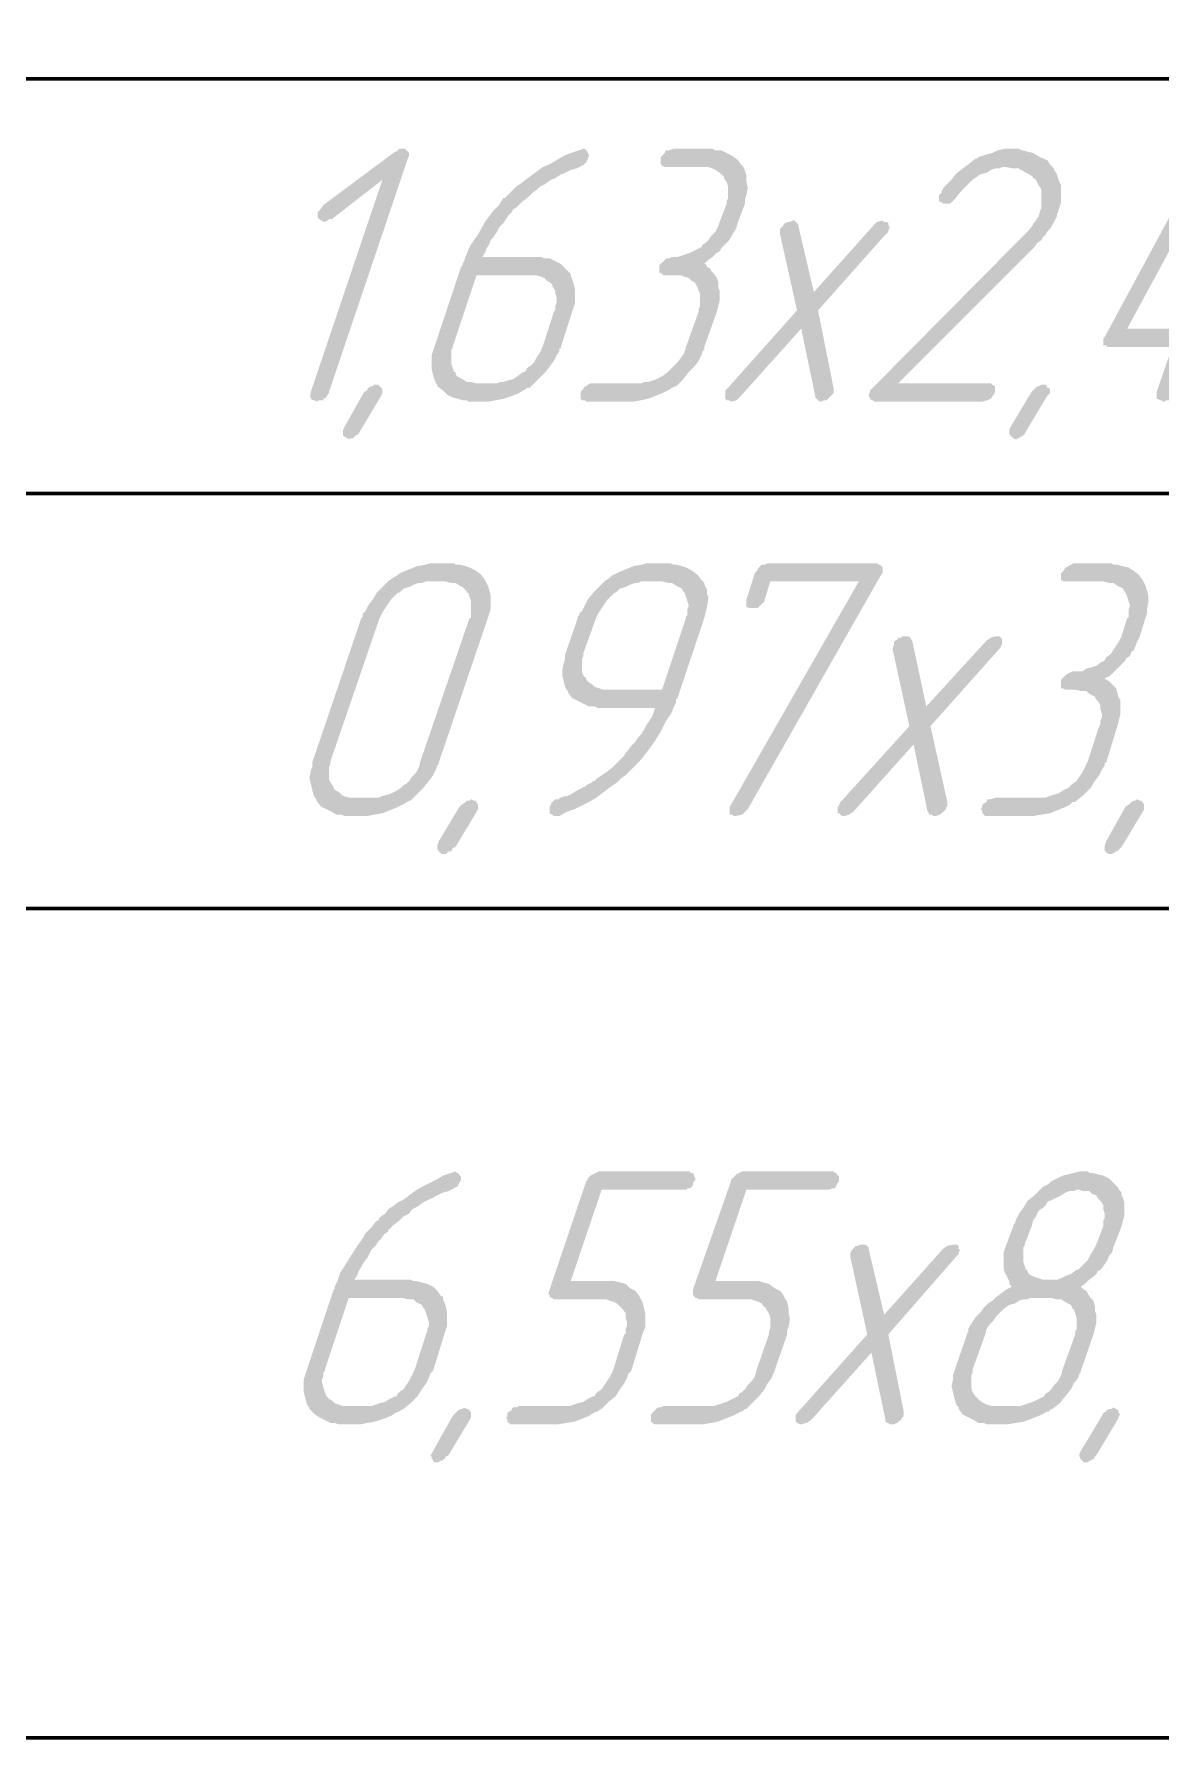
# Paper-space layout 'Layout1' of a CAD drawing. Extents: x -1 to 840, y -1 to 593.
# Drawn here: x 473.48 to 493.85, y 104.5 to 135.3 of the extents above; entities that cross this region are included whole.
import ezdxf

# ---------------------------------------------------------------- set-up
doc = ezdxf.new("R2010")
doc.units = 0
doc.header["$MEASUREMENT"] = 0
doc.layers.add('PDF _Геометрия', color=7, linetype='CONTINUOUS')
doc.layers.add('PDF _Сплошная заливка', color=7, linetype='CONTINUOUS')

psp = doc.layouts.get("Layout1")

# ---------------------------------------------------------------- hatches: boundary and pattern name
at = {"layer": 'PDF _Сплошная заливка', "transparency": 33554559}
for points in [[(480.181, 133.23), (480.206, 133.205), (480.232, 133.179), (480.232, 133.179), (480.257, 133.154), (480.257, 133.103), (480.232, 133.053), (478.809, 128.836), (478.809, 128.811), (478.784, 128.785), (478.758, 128.735), (478.707, 128.709), (478.707, 128.684), (478.682, 128.684), (478.631, 128.684), (478.58, 128.658), (478.58, 128.658), (478.555, 128.684), (478.529, 128.684), (478.479, 128.709), (478.479, 128.709), (478.479, 128.735), (478.453, 128.76), (478.479, 128.785), (478.479, 128.836), (479.774, 132.671), (478.86, 131.96), (478.834, 131.96), (478.809, 131.96), (478.784, 131.935), (478.733, 131.909), (478.707, 131.909), (478.682, 131.935), (478.657, 131.935), (478.631, 131.96), (478.606, 131.986), (478.606, 132.011), (478.606, 132.037), (478.606, 132.087), (478.606, 132.087), (478.631, 132.113), (478.657, 132.138), (478.707, 132.214), (480.003, 133.179), (480.028, 133.179), (480.054, 133.205), (480.079, 133.23), (480.13, 133.23), (480.155, 133.23)], [(485.744, 133.23), (485.795, 133.205), (485.897, 133.205), (485.999, 133.154), (486.1, 133.103), (486.202, 133.027), (486.252, 132.951), (486.278, 132.926), (486.303, 132.9), (486.329, 132.824), (486.354, 132.748), (486.354, 132.646), (486.38, 132.519), (486.354, 132.392), (486.329, 132.316), (486.329, 132.24), (486.202, 131.909), (486.176, 131.808), (486.151, 131.757), (486.1, 131.681), (486.1, 131.681), (486.1, 131.681), (486.075, 131.63), (486.024, 131.554), (485.973, 131.503), (485.973, 131.503), (485.948, 131.478), (485.897, 131.427), (485.871, 131.376), (485.821, 131.351), (485.744, 131.275), (485.668, 131.224), (485.592, 131.148), (485.592, 131.148), (485.617, 131.148), (485.643, 131.097), (485.694, 131.071), (485.719, 131.02), (485.77, 130.97), (485.821, 130.894), (485.846, 130.817), (485.846, 130.792), (485.846, 130.767), (485.846, 130.716), (485.871, 130.665), (485.871, 130.563), (485.871, 130.487), (485.846, 130.386), (485.821, 130.284), (485.592, 129.649), (485.592, 129.624), (485.592, 129.624), (485.592, 129.598), (485.567, 129.573), (485.541, 129.497), (485.49, 129.395), (485.414, 129.293), (485.313, 129.192), (485.211, 129.065), (485.084, 128.938), (485.058, 128.938), (485.058, 128.938), (485.033, 128.912), (485.008, 128.912), (484.982, 128.887), (484.931, 128.861), (484.83, 128.811), (484.703, 128.76), (484.576, 128.709), (484.449, 128.684), (484.296, 128.658), (483.458, 128.658), (483.433, 128.684), (483.382, 128.684), (483.356, 128.709), (483.356, 128.709), (483.356, 128.735), (483.356, 128.785), (483.356, 128.836), (483.356, 128.836), (483.382, 128.861), (483.407, 128.887), (483.433, 128.938), (483.458, 128.938), (483.483, 128.963), (483.534, 128.988), (483.585, 128.988), (484.449, 128.988), (484.5, 129.014), (484.576, 129.014), (484.652, 129.039), (484.728, 129.065), (484.83, 129.116), (484.931, 129.192), (484.931, 129.192), (484.957, 129.217), (485.008, 129.268), (485.058, 129.319), (485.109, 129.369), (485.186, 129.471), (485.236, 129.547), (485.262, 129.649), (485.49, 130.284), (485.49, 130.309), (485.49, 130.335), (485.516, 130.386), (485.516, 130.462), (485.516, 130.538), (485.516, 130.614), (485.49, 130.665), (485.465, 130.741), (485.44, 130.767), (485.44, 130.792), (485.414, 130.817), (485.363, 130.843), (485.313, 130.894), (485.236, 130.919), (485.16, 130.944), (485.058, 130.944), (484.881, 130.944), (484.855, 130.944), (484.83, 130.97), (484.779, 130.995), (484.779, 130.995), (484.779, 131.02), (484.779, 131.071), (484.779, 131.097), (484.779, 131.122), (484.804, 131.148), (484.83, 131.173), (484.855, 131.198), (484.881, 131.224), (484.906, 131.249), (484.957, 131.249), (485.008, 131.275), (485.058, 131.275), (485.109, 131.275), (485.186, 131.3), (485.262, 131.325), (485.338, 131.351), (485.44, 131.401), (485.541, 131.452), (485.541, 131.452), (485.567, 131.503), (485.617, 131.528), (485.668, 131.579), (485.719, 131.656), (485.795, 131.732), (485.846, 131.833), (485.871, 131.909), (485.999, 132.24), (485.999, 132.265), (485.999, 132.29), (486.024, 132.341), (486.024, 132.418), (486.024, 132.468), (486.024, 132.545), (485.999, 132.621), (485.948, 132.697), (485.948, 132.722), (485.948, 132.722), (485.897, 132.773), (485.871, 132.798), (485.795, 132.849), (485.744, 132.875), (485.668, 132.9), (485.567, 132.9), (484.906, 132.9), (484.881, 132.9), (484.83, 132.926), (484.804, 132.951), (484.804, 132.951), (484.804, 132.976), (484.804, 133.027), (484.804, 133.053), (484.804, 133.078), (484.804, 133.078), (484.855, 133.129), (484.881, 133.154), (484.881, 133.179), (484.906, 133.205), (484.957, 133.205), (485.033, 133.23), (485.719, 133.23)], [(491.232, 133.23), (491.283, 133.23), (491.333, 133.205), (491.435, 133.179), (491.537, 133.154), (491.664, 133.078), (491.791, 133.027), (491.841, 132.951), (491.892, 132.9), (491.892, 132.9), (491.892, 132.9), (491.918, 132.875), (491.918, 132.849), (491.969, 132.773), (491.994, 132.671), (492.045, 132.57), (492.045, 132.418), (492.045, 132.341), (492.045, 132.265), (492.019, 132.189), (491.994, 132.113), (491.994, 132.087), (491.994, 132.087), (491.969, 132.062), (491.969, 132.011), (491.943, 131.96), (491.918, 131.909), (491.841, 131.783), (491.841, 131.783), (491.816, 131.757), (491.791, 131.732), (491.765, 131.681), (491.715, 131.63), (491.689, 131.579), (491.613, 131.528), (491.562, 131.452), (489.098, 128.988), (490.749, 128.988), (490.775, 128.988), (490.8, 128.963), (490.851, 128.938), (490.851, 128.938), (490.851, 128.912), (490.851, 128.861), (490.851, 128.836), (490.851, 128.836), (490.825, 128.785), (490.8, 128.76), (490.775, 128.709), (490.749, 128.709), (490.724, 128.684), (490.698, 128.684), (490.622, 128.658), (488.666, 128.658), (488.641, 128.684), (488.615, 128.684), (488.59, 128.709), (488.59, 128.735), (488.564, 128.76), (488.564, 128.785), (488.59, 128.836), (488.59, 128.836), (488.59, 128.861), (488.641, 128.912), (491.333, 131.63), (491.46, 131.757), (491.537, 131.859), (491.537, 131.884), (491.562, 131.884), (491.562, 131.909), (491.588, 131.935), (491.638, 132.011), (491.664, 132.113), (491.664, 132.113), (491.664, 132.113), (491.689, 132.164), (491.689, 132.214), (491.689, 132.29), (491.689, 132.392), (491.689, 132.494), (491.638, 132.57), (491.613, 132.621), (491.588, 132.671), (491.588, 132.671), (491.562, 132.697), (491.537, 132.697), (491.537, 132.722), (491.46, 132.773), (491.359, 132.824), (491.359, 132.824), (491.333, 132.849), (491.308, 132.849), (491.283, 132.875), (491.232, 132.875), (491.181, 132.875), (491.054, 132.9), (491.029, 132.9), (490.978, 132.9), (490.927, 132.875), (490.851, 132.875), (490.775, 132.849), (490.698, 132.798), (490.597, 132.773), (490.597, 132.773), (490.546, 132.748), (490.52, 132.722), (490.444, 132.671), (490.393, 132.621), (490.317, 132.545), (490.216, 132.443), (490.139, 132.341), (490.139, 132.341), (490.114, 132.316), (490.089, 132.29), (490.063, 132.265), (490.063, 132.265), (490.038, 132.24), (490.012, 132.24), (489.962, 132.24), (489.962, 132.24), (489.911, 132.24), (489.885, 132.265), (489.86, 132.265), (489.835, 132.29), (489.835, 132.316), (489.835, 132.341), (489.835, 132.392), (489.885, 132.443), (489.885, 132.468), (489.885, 132.468), (489.911, 132.494), (489.911, 132.519), (489.987, 132.595), (490.063, 132.671), (490.139, 132.773), (490.266, 132.875), (490.368, 132.951), (490.495, 133.053), (490.52, 133.053), (490.52, 133.053), (490.546, 133.078), (490.622, 133.103), (490.698, 133.129), (490.8, 133.154), (490.902, 133.205), (491.029, 133.23), (491.156, 133.23), (491.206, 133.23)], [(494.814, 133.23), (494.865, 133.205), (494.89, 133.179), (494.89, 133.179), (494.89, 133.154), (494.915, 133.103), (494.89, 133.053), (494.89, 133.027), (493.239, 129.979), (494.179, 129.979), (494.458, 130.792), (494.458, 130.792), (494.458, 130.817), (494.484, 130.843), (494.534, 130.894), (494.534, 130.894), (494.56, 130.919), (494.611, 130.944), (494.662, 130.944), (494.687, 130.944), (494.712, 130.944), (494.738, 130.919), (494.763, 130.894), (494.763, 130.894), (494.788, 130.868), (494.788, 130.843), (494.788, 130.792), (494.484, 129.979), (494.992, 129.979), (495.017, 129.979), (495.068, 129.954), (495.093, 129.928), (495.093, 129.903), (495.093, 129.878), (495.093, 129.852), (495.093, 129.801), (495.093, 129.801), (495.068, 129.776), (495.068, 129.725), (495.017, 129.7), (494.992, 129.674), (494.966, 129.674), (494.941, 129.649), (494.89, 129.649), (494.382, 129.649), (494.103, 128.836), (494.103, 128.811), (494.103, 128.785), (494.077, 128.735), (494.026, 128.709), (494.001, 128.684), (493.976, 128.684), (493.95, 128.684), (493.899, 128.658), (493.874, 128.658), (493.874, 128.684), (493.823, 128.684), (493.798, 128.709), (493.772, 128.709), (493.772, 128.735), (493.772, 128.76), (493.772, 128.785), (493.772, 128.836), (494.052, 129.649), (492.909, 129.649), (492.883, 129.649), (492.858, 129.674), (492.807, 129.674), (492.807, 129.7), (492.807, 129.725), (492.807, 129.75), (492.807, 129.801), (492.832, 129.827), (494.585, 133.078), (494.585, 133.103), (494.611, 133.129), (494.636, 133.154), (494.662, 133.205), (494.788, 133.23)], [(488.844, 131.909), (488.895, 131.909), (488.92, 131.884), (488.92, 131.884), (488.92, 131.859), (488.945, 131.808), (488.92, 131.757), (488.92, 131.757), (488.92, 131.732), (488.895, 131.706), (488.869, 131.681), (487.65, 130.309), (487.929, 128.912), (487.929, 128.912), (487.929, 128.887), (487.929, 128.861), (487.929, 128.811), (487.929, 128.811), (487.904, 128.785), (487.878, 128.76), (487.828, 128.709), (487.828, 128.709), (487.802, 128.684), (487.751, 128.684), (487.701, 128.658), (487.675, 128.658), (487.65, 128.684), (487.624, 128.709), (487.599, 128.735), (487.599, 128.76), (487.345, 129.979), (486.252, 128.76), (486.176, 128.684), (486.075, 128.658), (486.075, 128.658), (486.049, 128.684), (485.999, 128.684), (485.973, 128.709), (485.973, 128.709), (485.973, 128.735), (485.973, 128.785), (485.973, 128.836), (485.973, 128.836), (485.973, 128.861), (485.999, 128.887), (486.024, 128.912), (487.269, 130.309), (486.964, 131.681), (486.964, 131.783), (486.964, 131.783), (486.989, 131.808), (487.015, 131.833), (487.04, 131.884), (487.065, 131.884), (487.091, 131.909), (487.142, 131.909), (487.192, 131.935), (487.218, 131.935), (487.243, 131.909), (487.269, 131.884), (487.294, 131.859), (487.294, 131.833), (487.574, 130.639), (488.641, 131.833), (488.717, 131.909), (488.818, 131.935), (488.818, 131.935)], [(479.698, 128.963), (479.723, 128.938), (479.749, 128.912), (479.749, 128.912), (479.774, 128.887), (479.774, 128.836), (479.774, 128.811), (479.774, 128.811), (479.749, 128.76), (479.368, 128.125), (479.342, 128.074), (479.292, 128.049), (479.266, 128.023), (479.266, 128.023), (479.241, 127.998), (479.19, 127.998), (479.165, 127.973), (479.165, 127.973), (479.139, 127.998), (479.088, 128.023), (479.088, 128.023), (479.063, 128.049), (479.063, 128.074), (479.063, 128.099), (479.063, 128.125), (479.063, 128.15), (479.088, 128.201), (479.444, 128.836), (479.495, 128.861), (479.52, 128.912), (479.546, 128.912), (479.546, 128.938), (479.596, 128.938), (479.622, 128.963), (479.647, 128.963), (479.673, 128.963)], [(491.765, 128.963), (491.791, 128.938), (491.791, 128.912), (491.816, 128.912), (491.841, 128.887), (491.841, 128.836), (491.841, 128.811), (491.841, 128.811), (491.791, 128.76), (491.41, 128.125), (491.384, 128.074), (491.359, 128.049), (491.333, 128.023), (491.308, 128.023), (491.283, 127.998), (491.257, 127.998), (491.232, 127.973), (491.232, 127.973), (491.181, 127.998), (491.156, 128.023), (491.13, 128.023), (491.13, 128.049), (491.105, 128.074), (491.105, 128.099), (491.105, 128.125), (491.105, 128.15), (491.13, 128.201), (491.511, 128.836), (491.537, 128.861), (491.588, 128.912), (491.588, 128.912), (491.613, 128.938), (491.638, 128.938), (491.689, 128.963), (491.715, 128.963), (491.715, 128.963)], [(488.742, 125.712), (488.768, 125.712), (488.793, 125.687), (488.793, 125.687), (488.818, 125.661), (488.818, 125.61), (488.818, 125.559), (488.793, 125.534), (486.38, 121.292), (486.38, 121.292), (486.354, 121.267), (486.329, 121.241), (486.278, 121.191), (486.151, 121.165), (486.151, 121.165), (486.125, 121.165), (486.1, 121.191), (486.049, 121.191), (486.049, 121.216), (486.049, 121.241), (486.049, 121.267), (486.049, 121.318), (486.075, 121.368), (488.386, 125.407), (486.786, 125.407), (486.684, 125.077), (486.684, 125.051), (486.659, 125.026), (486.634, 125.001), (486.583, 124.95), (486.583, 124.95), (486.557, 124.925), (486.507, 124.925), (486.456, 124.925), (486.456, 124.925), (486.43, 124.925), (486.405, 124.925), (486.354, 124.95), (486.354, 124.95), (486.354, 124.975), (486.354, 125.026), (486.354, 125.077), (486.507, 125.559), (486.507, 125.559), (486.532, 125.585), (486.557, 125.61), (486.557, 125.636), (486.583, 125.661), (486.634, 125.712), (486.684, 125.712), (486.735, 125.737), (488.717, 125.737)], [(492.985, 125.712), (493.061, 125.712), (493.137, 125.687), (493.264, 125.661), (493.34, 125.61), (493.442, 125.534), (493.518, 125.433), (493.518, 125.433), (493.544, 125.382), (493.569, 125.331), (493.594, 125.255), (493.62, 125.153), (493.62, 125.026), (493.594, 124.899), (493.594, 124.823), (493.569, 124.747), (493.467, 124.417), (493.417, 124.315), (493.391, 124.239), (493.366, 124.188), (493.366, 124.188), (493.366, 124.163), (493.315, 124.137), (493.29, 124.061), (493.213, 124.01), (493.213, 123.985), (493.188, 123.959), (493.163, 123.934), (493.112, 123.883), (493.061, 123.832), (493.01, 123.781), (492.934, 123.705), (492.832, 123.655), (492.832, 123.655), (492.858, 123.629), (492.909, 123.604), (492.934, 123.578), (492.985, 123.528), (493.036, 123.477), (493.061, 123.4), (493.086, 123.299), (493.086, 123.299), (493.112, 123.274), (493.112, 123.223), (493.112, 123.147), (493.112, 123.07), (493.112, 122.994), (493.086, 122.893), (493.061, 122.791), (492.858, 122.13), (492.858, 122.13), (492.832, 122.13), (492.832, 122.105), (492.832, 122.08), (492.781, 122.004), (492.731, 121.902), (492.654, 121.8), (492.578, 121.673), (492.451, 121.546), (492.324, 121.445), (492.324, 121.445), (492.324, 121.445), (492.299, 121.419), (492.248, 121.419), (492.223, 121.394), (492.197, 121.368), (492.096, 121.318), (491.969, 121.267), (491.841, 121.216), (491.689, 121.191), (491.537, 121.165), (490.698, 121.165), (490.673, 121.165), (490.648, 121.191), (490.622, 121.216), (490.622, 121.216), (490.622, 121.241), (490.597, 121.292), (490.622, 121.343), (490.622, 121.343), (490.622, 121.368), (490.648, 121.394), (490.698, 121.419), (490.698, 121.445), (490.724, 121.47), (490.775, 121.47), (490.851, 121.496), (491.689, 121.496), (491.765, 121.496), (491.816, 121.521), (491.892, 121.546), (491.994, 121.572), (492.07, 121.623), (492.172, 121.673), (492.197, 121.699), (492.223, 121.724), (492.248, 121.749), (492.324, 121.8), (492.375, 121.877), (492.426, 121.953), (492.477, 122.054), (492.527, 122.156), (492.731, 122.791), (492.756, 122.816), (492.756, 122.842), (492.756, 122.893), (492.781, 122.943), (492.781, 123.019), (492.756, 123.096), (492.756, 123.172), (492.705, 123.248), (492.705, 123.248), (492.68, 123.274), (492.654, 123.324), (492.604, 123.35), (492.553, 123.375), (492.502, 123.426), (492.4, 123.426), (492.299, 123.451), (492.146, 123.451), (492.121, 123.451), (492.07, 123.477), (492.045, 123.477), (492.045, 123.502), (492.045, 123.528), (492.045, 123.553), (492.045, 123.604), (492.045, 123.604), (492.045, 123.629), (492.07, 123.655), (492.121, 123.705), (492.121, 123.705), (492.146, 123.731), (492.197, 123.756), (492.248, 123.781), (492.299, 123.781), (492.375, 123.781), (492.426, 123.781), (492.502, 123.832), (492.604, 123.858), (492.68, 123.883), (492.781, 123.959), (492.807, 123.959), (492.832, 123.985), (492.858, 124.036), (492.934, 124.086), (492.985, 124.163), (493.036, 124.239), (493.086, 124.315), (493.137, 124.417), (493.239, 124.747), (493.264, 124.747), (493.264, 124.798), (493.264, 124.848), (493.264, 124.899), (493.29, 124.975), (493.264, 125.051), (493.239, 125.128), (493.213, 125.204), (493.213, 125.204), (493.188, 125.229), (493.163, 125.28), (493.112, 125.306), (493.061, 125.331), (492.985, 125.382), (492.909, 125.382), (492.807, 125.407), (492.146, 125.407), (492.121, 125.407), (492.096, 125.407), (492.045, 125.433), (492.045, 125.458), (492.045, 125.483), (492.045, 125.509), (492.045, 125.559), (492.045, 125.559), (492.07, 125.585), (492.096, 125.61), (492.121, 125.661), (492.146, 125.661), (492.172, 125.687), (492.223, 125.712), (492.273, 125.737), (492.959, 125.737)], [(490.902, 124.417), (490.927, 124.417), (490.952, 124.391), (490.978, 124.366), (490.978, 124.34), (490.978, 124.315), (490.978, 124.264), (490.978, 124.264), (490.952, 124.239), (490.952, 124.213), (490.927, 124.188), (489.682, 122.791), (489.987, 121.419), (489.987, 121.394), (489.987, 121.394), (489.987, 121.343), (489.962, 121.318), (489.962, 121.318), (489.962, 121.292), (489.911, 121.241), (489.885, 121.216), (489.86, 121.191), (489.835, 121.191), (489.784, 121.165), (489.733, 121.165), (489.733, 121.165), (489.707, 121.191), (489.657, 121.191), (489.657, 121.216), (489.631, 121.241), (489.377, 122.461), (488.285, 121.241), (488.209, 121.191), (488.132, 121.165), (488.107, 121.165), (488.082, 121.165), (488.056, 121.191), (488.031, 121.216), (488.005, 121.216), (488.005, 121.241), (488.005, 121.267), (488.005, 121.318), (488.005, 121.343), (488.031, 121.343), (488.031, 121.368), (488.056, 121.419), (489.301, 122.791), (488.996, 124.188), (489.022, 124.264), (489.022, 124.289), (489.022, 124.315), (489.047, 124.34), (489.098, 124.366), (489.098, 124.391), (489.149, 124.391), (489.174, 124.417), (489.25, 124.417), (489.25, 124.417), (489.276, 124.417), (489.326, 124.391), (489.326, 124.366), (489.352, 124.34), (489.606, 123.147), (490.698, 124.34), (490.775, 124.391), (490.851, 124.417), (490.876, 124.417)], [(481.426, 121.445), (481.451, 121.445), (481.476, 121.419), (481.476, 121.419), (481.502, 121.368), (481.502, 121.343), (481.502, 121.318), (481.502, 121.292), (481.476, 121.241), (481.095, 120.607), (481.044, 120.581), (481.019, 120.53), (480.994, 120.53), (480.968, 120.53), (480.943, 120.505), (480.918, 120.479), (480.892, 120.479), (480.892, 120.479), (480.841, 120.479), (480.816, 120.505), (480.791, 120.53), (480.791, 120.53), (480.765, 120.581), (480.765, 120.607), (480.765, 120.632), (480.765, 120.632), (480.791, 120.708), (481.172, 121.343), (481.197, 121.368), (481.248, 121.394), (481.273, 121.419), (481.273, 121.419), (481.299, 121.445), (481.349, 121.445), (481.375, 121.47), (481.375, 121.47)], [(493.467, 121.445), (493.493, 121.445), (493.518, 121.419), (493.518, 121.419), (493.544, 121.368), (493.544, 121.343), (493.544, 121.318), (493.544, 121.292), (493.518, 121.241), (493.137, 120.607), (493.112, 120.581), (493.061, 120.53), (493.036, 120.53), (493.036, 120.53), (493.01, 120.505), (492.959, 120.479), (492.934, 120.479), (492.934, 120.479), (492.909, 120.479), (492.858, 120.505), (492.858, 120.53), (492.832, 120.53), (492.832, 120.581), (492.832, 120.607), (492.832, 120.632), (492.832, 120.632), (492.858, 120.708), (493.213, 121.343), (493.264, 121.368), (493.29, 121.394), (493.315, 121.419), (493.315, 121.419), (493.366, 121.445), (493.391, 121.445), (493.417, 121.47), (493.417, 121.47)], [(485.338, 114.714), (485.389, 114.714), (485.414, 114.663), (485.414, 114.663), (485.414, 114.638), (485.44, 114.612), (485.414, 114.561), (485.414, 114.561), (485.389, 114.536), (485.389, 114.485), (485.338, 114.434), (485.338, 114.434), (485.287, 114.434), (485.262, 114.409), (485.211, 114.409), (483.737, 114.409), (483.178, 112.758), (483.864, 112.758), (483.915, 112.758), (483.966, 112.758), (484.068, 112.733), (484.169, 112.707), (484.246, 112.631), (484.347, 112.58), (484.423, 112.479), (484.423, 112.453), (484.449, 112.428), (484.474, 112.377), (484.5, 112.275), (484.525, 112.174), (484.525, 112.072), (484.525, 111.92), (484.5, 111.869), (484.474, 111.793), (484.271, 111.132), (484.271, 111.132), (484.246, 111.107), (484.246, 111.107), (484.22, 111.081), (484.195, 111.005), (484.144, 110.904), (484.068, 110.802), (483.991, 110.675), (483.864, 110.574), (483.737, 110.447), (483.737, 110.447), (483.737, 110.447), (483.687, 110.421), (483.661, 110.396), (483.636, 110.396), (483.585, 110.37), (483.509, 110.319), (483.382, 110.269), (483.255, 110.218), (483.102, 110.193), (482.95, 110.167), (482.112, 110.167), (482.086, 110.167), (482.061, 110.193), (482.035, 110.218), (482.035, 110.218), (482.035, 110.243), (482.01, 110.294), (482.035, 110.319), (482.035, 110.345), (482.035, 110.37), (482.061, 110.396), (482.112, 110.421), (482.112, 110.447), (482.137, 110.472), (482.188, 110.472), (482.239, 110.497), (483.102, 110.497), (483.153, 110.497), (483.229, 110.523), (483.306, 110.548), (483.407, 110.574), (483.483, 110.624), (483.585, 110.675), (483.61, 110.675), (483.636, 110.726), (483.661, 110.751), (483.737, 110.802), (483.788, 110.878), (483.839, 110.955), (483.89, 111.031), (483.941, 111.132), (484.144, 111.793), (484.169, 111.793), (484.169, 111.844), (484.169, 111.894), (484.195, 111.945), (484.195, 112.021), (484.169, 112.098), (484.169, 112.174), (484.118, 112.25), (484.118, 112.25), (484.093, 112.275), (484.068, 112.301), (484.017, 112.351), (483.966, 112.377), (483.89, 112.402), (483.814, 112.428), (483.737, 112.428), (482.874, 112.428), (482.848, 112.453), (482.823, 112.453), (482.797, 112.479), (482.797, 112.504), (482.772, 112.529), (482.797, 112.606), (483.458, 114.561), (483.458, 114.561), (483.483, 114.587), (483.483, 114.612), (483.509, 114.638), (483.534, 114.663), (483.585, 114.688), (483.636, 114.714), (483.687, 114.739), (485.338, 114.739)], [(487.955, 114.714), (487.98, 114.714), (488.005, 114.663), (488.031, 114.663), (488.031, 114.638), (488.031, 114.612), (488.031, 114.561), (488.031, 114.561), (488.005, 114.536), (487.98, 114.485), (487.955, 114.434), (487.929, 114.434), (487.904, 114.434), (487.853, 114.409), (487.802, 114.409), (486.354, 114.409), (485.795, 112.758), (486.481, 112.758), (486.507, 112.758), (486.583, 112.758), (486.659, 112.733), (486.761, 112.707), (486.862, 112.631), (486.964, 112.58), (487.04, 112.479), (487.04, 112.453), (487.065, 112.428), (487.091, 112.377), (487.116, 112.275), (487.116, 112.174), (487.142, 112.072), (487.116, 111.92), (487.091, 111.869), (487.091, 111.793), (486.862, 111.132), (486.862, 111.132), (486.862, 111.107), (486.862, 111.107), (486.837, 111.081), (486.811, 111.005), (486.735, 110.904), (486.684, 110.802), (486.583, 110.675), (486.481, 110.574), (486.354, 110.447), (486.329, 110.447), (486.329, 110.447), (486.303, 110.421), (486.278, 110.396), (486.252, 110.396), (486.202, 110.37), (486.1, 110.319), (485.973, 110.269), (485.846, 110.218), (485.719, 110.193), (485.567, 110.167), (484.728, 110.167), (484.703, 110.167), (484.652, 110.193), (484.627, 110.218), (484.627, 110.218), (484.627, 110.243), (484.627, 110.294), (484.627, 110.319), (484.627, 110.345), (484.652, 110.37), (484.677, 110.396), (484.703, 110.421), (484.728, 110.447), (484.754, 110.472), (484.804, 110.472), (484.855, 110.497), (485.719, 110.497), (485.77, 110.497), (485.846, 110.523), (485.922, 110.548), (485.999, 110.574), (486.1, 110.624), (486.202, 110.675), (486.202, 110.675), (486.227, 110.726), (486.278, 110.751), (486.329, 110.802), (486.38, 110.878), (486.456, 110.955), (486.507, 111.031), (486.532, 111.132), (486.761, 111.793), (486.761, 111.793), (486.761, 111.844), (486.786, 111.894), (486.786, 111.945), (486.786, 112.021), (486.786, 112.098), (486.761, 112.174), (486.71, 112.25), (486.71, 112.25), (486.71, 112.275), (486.659, 112.301), (486.634, 112.351), (486.583, 112.377), (486.507, 112.402), (486.43, 112.428), (486.329, 112.428), (485.49, 112.428), (485.465, 112.453), (485.44, 112.453), (485.414, 112.479), (485.389, 112.504), (485.389, 112.529), (485.389, 112.606), (486.075, 114.561), (486.075, 114.561), (486.075, 114.587), (486.1, 114.612), (486.125, 114.638), (486.151, 114.663), (486.176, 114.688), (486.227, 114.714), (486.278, 114.739), (487.929, 114.739)], [(490.114, 113.418), (490.165, 113.418), (490.19, 113.393), (490.19, 113.368), (490.19, 113.342), (490.216, 113.317), (490.19, 113.266), (490.19, 113.266), (490.19, 113.24), (490.165, 113.215), (490.139, 113.19), (488.92, 111.793), (489.199, 110.396), (489.199, 110.396), (489.199, 110.396), (489.199, 110.345), (489.199, 110.319), (489.199, 110.319), (489.174, 110.294), (489.149, 110.243), (489.098, 110.218), (489.098, 110.193), (489.072, 110.193), (489.022, 110.167), (488.971, 110.167), (488.945, 110.167), (488.92, 110.193), (488.895, 110.193), (488.869, 110.218), (488.869, 110.243), (488.615, 111.463), (487.523, 110.243), (487.447, 110.193), (487.345, 110.167), (487.345, 110.167), (487.32, 110.167), (487.269, 110.193), (487.243, 110.218), (487.243, 110.218), (487.243, 110.243), (487.243, 110.269), (487.243, 110.319), (487.243, 110.319), (487.243, 110.345), (487.269, 110.37), (487.294, 110.396), (488.539, 111.793), (488.234, 113.19), (488.234, 113.266), (488.234, 113.266), (488.259, 113.317), (488.285, 113.342), (488.31, 113.368), (488.336, 113.393), (488.361, 113.393), (488.412, 113.418), (488.463, 113.418), (488.488, 113.418), (488.514, 113.418), (488.539, 113.393), (488.564, 113.368), (488.564, 113.342), (488.844, 112.148), (489.911, 113.342), (489.987, 113.393), (490.089, 113.418), (490.089, 113.418)], [(481.299, 110.447), (481.324, 110.447), (481.349, 110.421), (481.349, 110.421), (481.375, 110.37), (481.375, 110.345), (481.375, 110.319), (481.375, 110.294), (481.349, 110.243), (480.968, 109.608), (480.918, 109.583), (480.892, 109.532), (480.867, 109.532), (480.867, 109.507), (480.816, 109.507), (480.791, 109.481), (480.765, 109.481), (480.765, 109.481), (480.714, 109.481), (480.689, 109.507), (480.689, 109.532), (480.663, 109.532), (480.663, 109.583), (480.638, 109.608), (480.663, 109.634), (480.663, 109.634), (480.689, 109.685), (481.044, 110.319), (481.095, 110.37), (481.121, 110.396), (481.146, 110.421), (481.146, 110.421), (481.197, 110.447), (481.222, 110.447), (481.248, 110.472), (481.248, 110.472)], [(493.036, 110.447), (493.061, 110.447), (493.061, 110.421), (493.086, 110.421), (493.086, 110.37), (493.112, 110.345), (493.086, 110.319), (493.086, 110.294), (493.061, 110.243), (492.68, 109.608), (492.654, 109.583), (492.629, 109.532), (492.604, 109.532), (492.578, 109.507), (492.553, 109.507), (492.527, 109.481), (492.502, 109.481), (492.502, 109.481), (492.451, 109.481), (492.426, 109.507), (492.4, 109.532), (492.4, 109.532), (492.375, 109.583), (492.375, 109.608), (492.375, 109.634), (492.375, 109.634), (492.4, 109.685), (492.781, 110.319), (492.807, 110.37), (492.858, 110.396), (492.858, 110.421), (492.883, 110.421), (492.909, 110.447), (492.959, 110.447), (492.985, 110.472), (492.985, 110.472)]]:
    psp.add_hatch(color=256, dxfattribs=at).paths.add_polyline_path(points)
h = psp.add_hatch(color=256, dxfattribs=at)
h.paths.add_polyline_path([(482.442, 130.944), (481.476, 130.944), (481.044, 129.649), (481.044, 129.624), (481.019, 129.598), (481.019, 129.547), (481.019, 129.497), (481.019, 129.42), (481.019, 129.344), (481.044, 129.268), (481.07, 129.192), (481.095, 129.192), (481.095, 129.166), (481.121, 129.116), (481.172, 129.09), (481.222, 129.065), (481.299, 129.014), (481.375, 129.014), (481.476, 128.988), (481.832, 128.988), (481.908, 129.014), (481.959, 129.014), (482.035, 129.039), (482.137, 129.065), (482.213, 129.116), (482.315, 129.192), (482.34, 129.192), (482.366, 129.217), (482.391, 129.268), (482.467, 129.319), (482.518, 129.369), (482.569, 129.471), (482.62, 129.547), (482.67, 129.649), (482.874, 130.284), (482.899, 130.309), (482.899, 130.335), (482.899, 130.386), (482.925, 130.462), (482.925, 130.538), (482.899, 130.614), (482.899, 130.665), (482.848, 130.741), (482.848, 130.767), (482.823, 130.792), (482.797, 130.817), (482.747, 130.843), (482.696, 130.894), (482.645, 130.919), (482.543, 130.944)], flags=0)
h.paths.add_polyline_path([(483.433, 133.23), (483.458, 133.205), (483.483, 133.179), (483.483, 133.154), (483.509, 133.129), (483.509, 133.103), (483.483, 133.053), (483.483, 133.053), (483.483, 133.027), (483.458, 133.002), (483.458, 132.976), (483.433, 132.976), (483.433, 132.951), (483.382, 132.926), (483.331, 132.9), (483.28, 132.875), (483.178, 132.849), (483.026, 132.773), (483.026, 132.773), (483.001, 132.773), (482.975, 132.748), (482.925, 132.722), (482.899, 132.697), (482.823, 132.671), (482.721, 132.595), (482.721, 132.595), (482.67, 132.57), (482.62, 132.545), (482.569, 132.494), (482.467, 132.418), (482.391, 132.341), (482.289, 132.265), (482.188, 132.164), (482.188, 132.164), (482.137, 132.138), (482.112, 132.087), (482.061, 132.037), (482.01, 131.96), (481.959, 131.884), (481.883, 131.808), (481.832, 131.706), (481.832, 131.706), (481.807, 131.681), (481.781, 131.63), (481.73, 131.579), (481.705, 131.503), (481.654, 131.427), (481.629, 131.351), (481.578, 131.275), (482.62, 131.275), (482.645, 131.275), (482.696, 131.249), (482.797, 131.249), (482.899, 131.198), (483.001, 131.148), (483.077, 131.071), (483.153, 130.995), (483.178, 130.97), (483.178, 130.944), (483.204, 130.868), (483.229, 130.792), (483.255, 130.69), (483.255, 130.563), (483.255, 130.436), (483.229, 130.36), (483.204, 130.284), (483.001, 129.649), (483.001, 129.624), (482.975, 129.624), (482.975, 129.598), (482.975, 129.573), (482.925, 129.497), (482.874, 129.395), (482.797, 129.293), (482.721, 129.192), (482.594, 129.065), (482.467, 128.938), (482.467, 128.938), (482.467, 128.938), (482.442, 128.912), (482.391, 128.912), (482.366, 128.887), (482.315, 128.861), (482.239, 128.811), (482.112, 128.76), (481.959, 128.709), (481.832, 128.684), (481.68, 128.658), (481.324, 128.658), (481.299, 128.684), (481.222, 128.684), (481.146, 128.709), (481.044, 128.735), (480.943, 128.785), (480.867, 128.861), (480.765, 128.938), (480.765, 128.963), (480.74, 128.988), (480.714, 129.065), (480.689, 129.141), (480.663, 129.243), (480.663, 129.369), (480.663, 129.497), (480.689, 129.573), (480.714, 129.649), (481.197, 131.097), (481.197, 131.097), (481.222, 131.122), (481.222, 131.148), (481.248, 131.198), (481.273, 131.275), (481.299, 131.325), (481.324, 131.401), (481.375, 131.503), (481.502, 131.681), (481.629, 131.909), (481.705, 132.011), (481.781, 132.113), (481.883, 132.214), (481.959, 132.341), (481.984, 132.341), (482.01, 132.367), (482.035, 132.392), (482.086, 132.443), (482.137, 132.494), (482.188, 132.545), (482.264, 132.595), (482.366, 132.671), (482.467, 132.748), (482.569, 132.824), (482.67, 132.9), (482.797, 132.951), (483.052, 133.103), (483.178, 133.154), (483.331, 133.205), (483.407, 133.23), (483.407, 133.23)], flags=0)
h = psp.add_hatch(color=256, dxfattribs=at)
h.paths.add_polyline_path([(480.918, 125.407), (480.562, 125.407), (480.486, 125.382), (480.435, 125.382), (480.359, 125.356), (480.257, 125.306), (480.155, 125.28), (480.079, 125.204), (480.054, 125.204), (480.028, 125.178), (479.978, 125.128), (479.927, 125.077), (479.876, 125.001), (479.825, 124.925), (479.774, 124.848), (479.723, 124.747), (478.834, 122.156), (478.834, 122.13), (478.834, 122.105), (478.809, 122.054), (478.809, 121.978), (478.809, 121.927), (478.809, 121.826), (478.834, 121.775), (478.885, 121.699), (478.885, 121.673), (478.91, 121.648), (478.936, 121.623), (478.987, 121.597), (479.038, 121.546), (479.088, 121.521), (479.19, 121.496), (479.266, 121.496), (479.647, 121.496), (479.698, 121.496), (479.749, 121.521), (479.851, 121.546), (479.927, 121.572), (480.028, 121.623), (480.105, 121.673), (480.13, 121.699), (480.155, 121.724), (480.206, 121.749), (480.257, 121.8), (480.308, 121.877), (480.384, 121.953), (480.435, 122.054), (480.46, 122.156), (481.349, 124.747), (481.375, 124.747), (481.375, 124.798), (481.375, 124.848), (481.375, 124.899), (481.375, 124.975), (481.375, 125.051), (481.349, 125.128), (481.324, 125.204), (481.299, 125.204), (481.299, 125.229), (481.273, 125.255), (481.222, 125.306), (481.172, 125.331), (481.095, 125.382), (481.019, 125.382)], flags=0)
h.paths.add_polyline_path([(481.095, 125.712), (481.172, 125.712), (481.273, 125.687), (481.349, 125.661), (481.451, 125.61), (481.553, 125.534), (481.629, 125.433), (481.629, 125.433), (481.654, 125.382), (481.68, 125.331), (481.705, 125.255), (481.73, 125.153), (481.73, 125.026), (481.73, 124.899), (481.705, 124.823), (481.68, 124.747), (480.791, 122.13), (480.791, 122.13), (480.791, 122.13), (480.791, 122.105), (480.765, 122.08), (480.74, 122.004), (480.689, 121.902), (480.613, 121.8), (480.511, 121.673), (480.409, 121.572), (480.282, 121.445), (480.257, 121.445), (480.257, 121.445), (480.232, 121.419), (480.206, 121.419), (480.181, 121.394), (480.13, 121.368), (480.028, 121.318), (479.901, 121.267), (479.774, 121.216), (479.622, 121.191), (479.495, 121.165), (479.114, 121.165), (479.088, 121.165), (479.038, 121.191), (478.936, 121.191), (478.86, 121.241), (478.758, 121.292), (478.657, 121.343), (478.58, 121.445), (478.58, 121.47), (478.555, 121.496), (478.529, 121.546), (478.504, 121.648), (478.479, 121.749), (478.453, 121.851), (478.479, 121.978), (478.504, 122.054), (478.504, 122.13), (479.393, 124.747), (479.393, 124.747), (479.419, 124.772), (479.419, 124.798), (479.419, 124.823), (479.469, 124.874), (479.52, 124.975), (479.596, 125.077), (479.673, 125.204), (479.774, 125.306), (479.901, 125.433), (479.927, 125.433), (479.927, 125.458), (479.952, 125.458), (479.978, 125.483), (480.028, 125.509), (480.054, 125.534), (480.155, 125.585), (480.282, 125.636), (480.409, 125.687), (480.562, 125.712), (480.638, 125.737), (481.07, 125.737)], flags=0)
h = psp.add_hatch(color=256, dxfattribs=at)
h.paths.add_polyline_path([(484.83, 125.407), (484.449, 125.407), (484.398, 125.382), (484.347, 125.382), (484.271, 125.356), (484.169, 125.306), (484.068, 125.28), (483.991, 125.204), (483.966, 125.204), (483.941, 125.178), (483.89, 125.128), (483.839, 125.077), (483.788, 125.001), (483.737, 124.925), (483.687, 124.848), (483.636, 124.747), (483.407, 124.112), (483.407, 124.086), (483.407, 124.061), (483.382, 124.01), (483.382, 123.934), (483.382, 123.883), (483.382, 123.781), (483.407, 123.705), (483.458, 123.655), (483.458, 123.629), (483.483, 123.604), (483.509, 123.578), (483.56, 123.553), (483.61, 123.502), (483.687, 123.477), (483.763, 123.451), (483.839, 123.451), (484.83, 123.451), (485.262, 124.747), (485.262, 124.772), (485.287, 124.798), (485.287, 124.848), (485.287, 124.899), (485.313, 124.975), (485.287, 125.051), (485.262, 125.128), (485.236, 125.204), (485.236, 125.204), (485.211, 125.229), (485.186, 125.28), (485.135, 125.306), (485.084, 125.331), (485.008, 125.382), (484.931, 125.382)], flags=0)
h.paths.add_polyline_path([(485.033, 125.712), (485.084, 125.712), (485.186, 125.687), (485.262, 125.661), (485.363, 125.61), (485.465, 125.534), (485.541, 125.433), (485.541, 125.433), (485.567, 125.407), (485.592, 125.382), (485.592, 125.356), (485.617, 125.306), (485.643, 125.255), (485.643, 125.178), (485.668, 125.128), (485.643, 124.95), (485.617, 124.848), (485.592, 124.747), (485.109, 123.299), (485.109, 123.299), (485.084, 123.274), (485.084, 123.223), (485.058, 123.172), (485.033, 123.121), (485.008, 123.045), (484.957, 122.969), (484.906, 122.893), (484.804, 122.689), (484.677, 122.486), (484.601, 122.385), (484.525, 122.283), (484.423, 122.156), (484.322, 122.054), (484.322, 122.054), (484.296, 122.029), (484.271, 122.004), (484.22, 121.953), (484.169, 121.902), (484.093, 121.851), (484.017, 121.775), (483.941, 121.724), (483.839, 121.648), (483.737, 121.572), (483.636, 121.496), (483.509, 121.419), (483.255, 121.292), (483.102, 121.241), (482.975, 121.165), (482.899, 121.165), (482.899, 121.165), (482.874, 121.165), (482.848, 121.191), (482.797, 121.216), (482.797, 121.216), (482.797, 121.241), (482.797, 121.292), (482.797, 121.343), (482.797, 121.343), (482.823, 121.368), (482.823, 121.394), (482.848, 121.419), (482.848, 121.419), (482.874, 121.445), (482.899, 121.47), (482.95, 121.47), (482.975, 121.47), (482.975, 121.496), (483.001, 121.496), (483.052, 121.521), (483.102, 121.521), (483.153, 121.546), (483.204, 121.572), (483.28, 121.623), (483.433, 121.699), (483.458, 121.724), (483.56, 121.775), (483.585, 121.8), (483.61, 121.8), (483.661, 121.851), (483.737, 121.902), (483.814, 121.953), (483.915, 122.029), (484.017, 122.13), (484.118, 122.232), (484.118, 122.232), (484.144, 122.258), (484.169, 122.308), (484.22, 122.359), (484.271, 122.435), (484.347, 122.511), (484.398, 122.588), (484.474, 122.664), (484.474, 122.689), (484.5, 122.715), (484.525, 122.766), (484.55, 122.816), (484.601, 122.893), (484.652, 122.969), (484.677, 123.045), (484.703, 123.121), (483.687, 123.121), (483.661, 123.121), (483.61, 123.147), (483.509, 123.147), (483.407, 123.197), (483.306, 123.248), (483.204, 123.299), (483.128, 123.4), (483.128, 123.426), (483.102, 123.451), (483.077, 123.502), (483.052, 123.604), (483.026, 123.705), (483.026, 123.807), (483.052, 123.934), (483.077, 124.01), (483.077, 124.086), (483.306, 124.747), (483.306, 124.747), (483.306, 124.772), (483.331, 124.798), (483.331, 124.823), (483.382, 124.874), (483.433, 124.975), (483.483, 125.077), (483.585, 125.204), (483.687, 125.306), (483.814, 125.433), (483.839, 125.433), (483.839, 125.458), (483.864, 125.458), (483.89, 125.483), (483.915, 125.509), (483.966, 125.534), (484.068, 125.585), (484.195, 125.636), (484.322, 125.687), (484.474, 125.712), (484.55, 125.737), (484.982, 125.737)], flags=0)
h = psp.add_hatch(color=256, dxfattribs=at)
h.paths.add_polyline_path([(480.13, 112.453), (479.165, 112.453), (478.733, 111.158), (478.733, 111.132), (478.707, 111.107), (478.707, 111.056), (478.682, 110.98), (478.682, 110.929), (478.707, 110.828), (478.733, 110.751), (478.758, 110.675), (478.758, 110.675), (478.784, 110.65), (478.809, 110.624), (478.86, 110.599), (478.91, 110.548), (478.987, 110.523), (479.063, 110.497), (479.165, 110.497), (479.52, 110.497), (479.571, 110.497), (479.647, 110.523), (479.723, 110.548), (479.825, 110.574), (479.901, 110.624), (480.003, 110.675), (480.028, 110.675), (480.054, 110.726), (480.079, 110.751), (480.155, 110.802), (480.206, 110.878), (480.257, 110.955), (480.308, 111.056), (480.359, 111.158), (480.562, 111.793), (480.562, 111.818), (480.587, 111.844), (480.587, 111.894), (480.613, 111.945), (480.613, 112.021), (480.587, 112.098), (480.562, 112.174), (480.536, 112.25), (480.536, 112.25), (480.511, 112.275), (480.486, 112.326), (480.435, 112.351), (480.384, 112.377), (480.333, 112.428), (480.232, 112.428)], flags=0)
h.paths.add_polyline_path([(481.121, 114.714), (481.146, 114.714), (481.172, 114.663), (481.172, 114.663), (481.197, 114.638), (481.197, 114.587), (481.172, 114.561), (481.172, 114.561), (481.172, 114.536), (481.146, 114.51), (481.146, 114.485), (481.121, 114.46), (481.095, 114.46), (481.07, 114.434), (481.019, 114.409), (480.968, 114.384), (480.867, 114.358), (480.714, 114.282), (480.714, 114.282), (480.689, 114.257), (480.663, 114.257), (480.613, 114.231), (480.562, 114.206), (480.511, 114.18), (480.409, 114.104), (480.409, 114.104), (480.359, 114.079), (480.308, 114.053), (480.257, 113.977), (480.155, 113.926), (480.079, 113.85), (479.978, 113.774), (479.876, 113.672), (479.876, 113.647), (479.825, 113.621), (479.8, 113.596), (479.749, 113.52), (479.698, 113.469), (479.647, 113.393), (479.571, 113.317), (479.52, 113.215), (479.52, 113.215), (479.495, 113.164), (479.469, 113.139), (479.419, 113.063), (479.393, 113.012), (479.342, 112.936), (479.317, 112.859), (479.266, 112.783), (480.282, 112.783), (480.333, 112.758), (480.384, 112.758), (480.486, 112.733), (480.587, 112.707), (480.689, 112.656), (480.765, 112.58), (480.841, 112.479), (480.867, 112.479), (480.867, 112.428), (480.892, 112.377), (480.918, 112.301), (480.943, 112.199), (480.943, 112.072), (480.943, 111.945), (480.918, 111.869), (480.892, 111.793), (480.689, 111.132), (480.689, 111.132), (480.663, 111.107), (480.663, 111.107), (480.638, 111.081), (480.613, 111.005), (480.562, 110.904), (480.486, 110.802), (480.409, 110.675), (480.282, 110.548), (480.155, 110.447), (480.155, 110.447), (480.155, 110.447), (480.105, 110.421), (480.079, 110.396), (480.054, 110.396), (480.003, 110.37), (479.927, 110.319), (479.8, 110.269), (479.647, 110.218), (479.52, 110.193), (479.368, 110.167), (479.012, 110.167), (478.987, 110.167), (478.91, 110.193), (478.834, 110.193), (478.733, 110.243), (478.631, 110.294), (478.555, 110.345), (478.453, 110.447), (478.453, 110.472), (478.428, 110.497), (478.402, 110.548), (478.377, 110.65), (478.352, 110.751), (478.352, 110.853), (478.352, 110.98), (478.377, 111.056), (478.402, 111.132), (478.885, 112.58), (478.885, 112.606), (478.91, 112.606), (478.91, 112.656), (478.936, 112.707), (478.961, 112.758), (478.987, 112.834), (479.012, 112.91), (479.063, 112.987), (479.19, 113.19), (479.317, 113.393), (479.393, 113.495), (479.469, 113.621), (479.571, 113.723), (479.647, 113.825), (479.673, 113.85), (479.698, 113.85), (479.723, 113.901), (479.749, 113.926), (479.825, 113.977), (479.876, 114.053), (479.952, 114.104), (480.054, 114.18), (480.155, 114.231), (480.257, 114.307), (480.359, 114.384), (480.486, 114.46), (480.74, 114.587), (480.867, 114.663), (481.019, 114.714), (481.095, 114.739), (481.095, 114.739)], flags=0)
h = psp.add_hatch(color=256, dxfattribs=at)
h.paths.add_polyline_path([(492.375, 114.409), (492.324, 114.409), (492.273, 114.384), (492.197, 114.384), (492.121, 114.358), (492.045, 114.307), (491.943, 114.257), (491.841, 114.206), (491.816, 114.206), (491.791, 114.18), (491.765, 114.129), (491.715, 114.079), (491.638, 114.028), (491.588, 113.926), (491.537, 113.85), (491.511, 113.749), (491.384, 113.418), (491.384, 113.393), (491.359, 113.368), (491.359, 113.317), (491.359, 113.266), (491.359, 113.19), (491.359, 113.114), (491.384, 113.037), (491.41, 112.961), (491.435, 112.961), (491.435, 112.936), (491.46, 112.885), (491.511, 112.859), (491.562, 112.834), (491.638, 112.809), (491.715, 112.783), (491.816, 112.783), (491.867, 112.783), (491.918, 112.783), (491.969, 112.783), (492.045, 112.809), (492.146, 112.859), (492.223, 112.885), (492.324, 112.961), (492.35, 112.961), (492.375, 112.987), (492.426, 113.037), (492.477, 113.088), (492.527, 113.139), (492.578, 113.24), (492.629, 113.317), (492.68, 113.418), (492.807, 113.749), (492.807, 113.774), (492.807, 113.799), (492.807, 113.85), (492.832, 113.901), (492.832, 113.977), (492.807, 114.053), (492.807, 114.129), (492.756, 114.206), (492.756, 114.206), (492.731, 114.231), (492.705, 114.257), (492.68, 114.307), (492.604, 114.333), (492.553, 114.384), (492.451, 114.384)], flags=0)
h.paths.add_polyline_path([(491.867, 112.453), (491.486, 112.453), (491.435, 112.428), (491.359, 112.428), (491.283, 112.402), (491.206, 112.351), (491.105, 112.326), (491.003, 112.25), (491.003, 112.25), (490.978, 112.225), (490.927, 112.174), (490.876, 112.123), (490.825, 112.047), (490.749, 111.97), (490.698, 111.894), (490.673, 111.793), (490.444, 111.158), (490.444, 111.132), (490.444, 111.107), (490.419, 111.056), (490.419, 110.98), (490.419, 110.929), (490.419, 110.828), (490.444, 110.751), (490.495, 110.675), (490.495, 110.675), (490.52, 110.65), (490.546, 110.624), (490.571, 110.599), (490.648, 110.548), (490.698, 110.523), (490.8, 110.497), (490.876, 110.497), (491.257, 110.497), (491.308, 110.497), (491.384, 110.523), (491.46, 110.548), (491.537, 110.574), (491.638, 110.624), (491.74, 110.675), (491.74, 110.675), (491.765, 110.726), (491.816, 110.751), (491.867, 110.802), (491.918, 110.878), (491.994, 110.955), (492.045, 111.056), (492.07, 111.158), (492.299, 111.793), (492.299, 111.818), (492.299, 111.844), (492.324, 111.894), (492.324, 111.945), (492.324, 112.021), (492.324, 112.098), (492.299, 112.174), (492.273, 112.25), (492.248, 112.25), (492.248, 112.275), (492.223, 112.326), (492.172, 112.351), (492.121, 112.377), (492.045, 112.428), (491.969, 112.428)], flags=0)
h.paths.add_polyline_path([(492.553, 114.714), (492.604, 114.714), (492.705, 114.688), (492.807, 114.663), (492.909, 114.612), (492.985, 114.536), (493.086, 114.434), (493.086, 114.434), (493.086, 114.409), (493.112, 114.384), (493.137, 114.358), (493.137, 114.307), (493.163, 114.257), (493.188, 114.18), (493.188, 114.129), (493.188, 113.952), (493.163, 113.85), (493.137, 113.749), (493.01, 113.418), (493.01, 113.418), (492.985, 113.368), (492.985, 113.342), (492.959, 113.266), (492.909, 113.215), (492.883, 113.139), (492.781, 112.987), (492.781, 112.987), (492.756, 112.961), (492.705, 112.936), (492.68, 112.885), (492.629, 112.834), (492.553, 112.783), (492.477, 112.707), (492.4, 112.656), (492.4, 112.656), (492.426, 112.631), (492.451, 112.606), (492.502, 112.58), (492.527, 112.529), (492.578, 112.453), (492.629, 112.402), (492.654, 112.301), (492.654, 112.301), (492.654, 112.275), (492.654, 112.225), (492.68, 112.148), (492.68, 112.072), (492.68, 111.996), (492.654, 111.894), (492.629, 111.793), (492.4, 111.132), (492.4, 111.132), (492.4, 111.107), (492.4, 111.107), (492.375, 111.081), (492.35, 111.005), (492.273, 110.904), (492.223, 110.802), (492.121, 110.675), (492.019, 110.548), (491.892, 110.447), (491.867, 110.447), (491.867, 110.447), (491.841, 110.421), (491.816, 110.396), (491.791, 110.396), (491.74, 110.37), (491.638, 110.319), (491.511, 110.269), (491.384, 110.218), (491.232, 110.193), (491.079, 110.167), (490.724, 110.167), (490.698, 110.167), (490.648, 110.193), (490.546, 110.193), (490.47, 110.243), (490.368, 110.294), (490.266, 110.345), (490.19, 110.447), (490.19, 110.472), (490.165, 110.497), (490.139, 110.548), (490.114, 110.65), (490.089, 110.751), (490.063, 110.853), (490.089, 110.98), (490.089, 111.056), (490.114, 111.132), (490.343, 111.793), (490.343, 111.818), (490.368, 111.844), (490.368, 111.894), (490.393, 111.945), (490.444, 112.021), (490.495, 112.098), (490.571, 112.174), (490.648, 112.275), (490.648, 112.275), (490.673, 112.301), (490.724, 112.351), (490.8, 112.402), (490.851, 112.453), (490.952, 112.529), (491.054, 112.606), (491.156, 112.656), (491.156, 112.656), (491.13, 112.682), (491.105, 112.707), (491.105, 112.758), (491.079, 112.809), (491.054, 112.859), (491.029, 112.91), (491.003, 112.987), (491.003, 112.987), (491.003, 113.037), (491.003, 113.063), (491.003, 113.114), (491.003, 113.19), (491.003, 113.266), (491.029, 113.342), (491.054, 113.418), (491.181, 113.749), (491.181, 113.749), (491.181, 113.774), (491.181, 113.774), (491.206, 113.799), (491.232, 113.876), (491.283, 113.977), (491.359, 114.079), (491.435, 114.206), (491.562, 114.307), (491.689, 114.434), (491.689, 114.434), (491.715, 114.46), (491.765, 114.485), (491.816, 114.51), (491.867, 114.561), (491.918, 114.587), (492.07, 114.663), (492.273, 114.714), (492.375, 114.739), (492.527, 114.739)], flags=0)

# ---------------------------------------------------------------- linework, layer by layer
at = {"layer": 'PDF _Геометрия', "lineweight": 60}
psp.add_lwpolyline([(506.982, 231.997), (439.97, 231.997), (439.97, 104.497), (506.982, 104.497)], close=True, dxfattribs=at)
for points in [[(439.97, 134.497), (506.982, 134.497)], [(439.97, 126.997), (506.982, 126.997)], [(439.97, 119.497), (506.982, 119.497)]]:
    psp.add_lwpolyline(points, dxfattribs=at)

doc.saveas('drawing.dxf')
